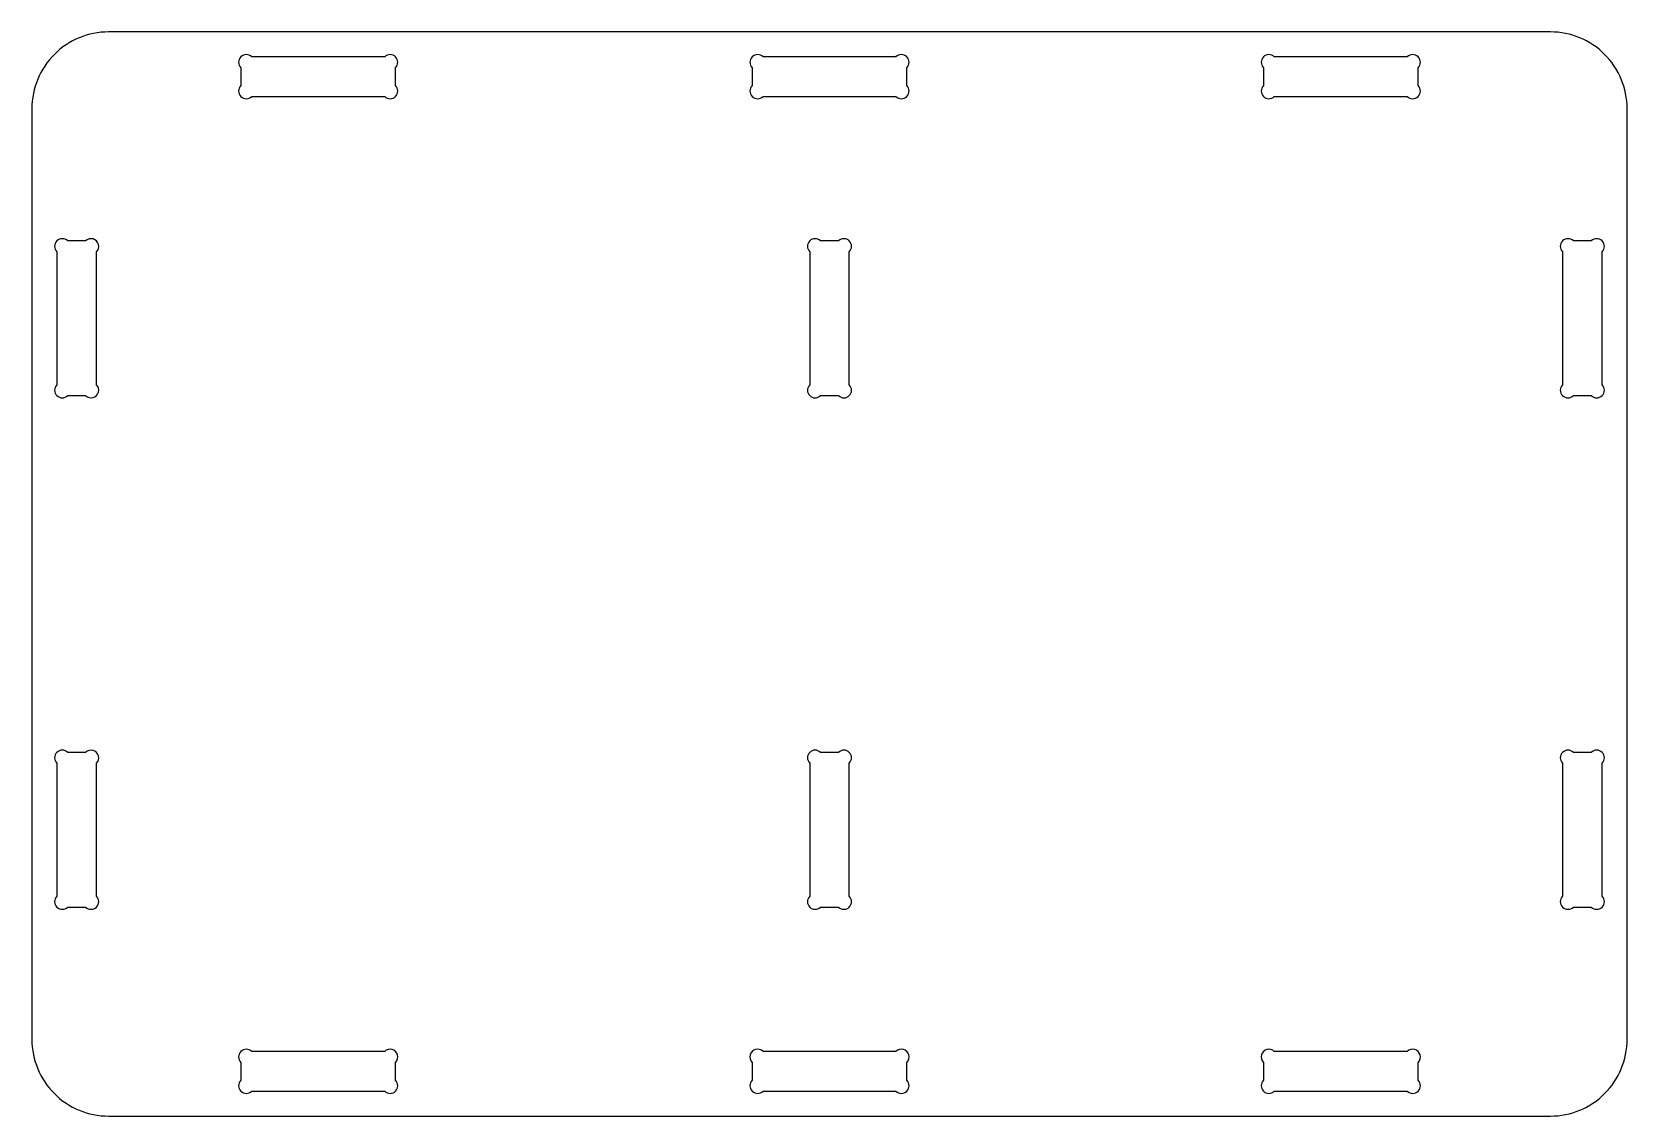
# Model space of a CAD drawing. Header units: millimetres. Extents: x 0 to 624, y 0 to 424.
import ezdxf

# ---------------------------------------------------------------- set-up
doc = ezdxf.new("R2010")
doc.units = ezdxf.units.MM
doc.layers.add('CUT_IN', color=1, linetype='Continuous')
doc.layers.add('CUT_OUT', color=7, linetype='Continuous')

msp = doc.modelspace()

# ---------------------------------------------------------------- linework, layer by layer
at = {"layer": 'CUT_IN'}
for points in [[(81.75, 402.99, 1), (85.99, 398.75), (138.01, 398.75, 1), (142.25, 402.99), (142.25, 410.01, 1), (138.01, 414.25), (85.99, 414.25, 1), (81.75, 410.01)], [(281.75, 402.99, 1), (285.99, 398.75), (338.01, 398.75, 1), (342.25, 402.99), (342.25, 410.01, 1), (338.01, 414.25), (285.99, 414.25, 1), (281.75, 410.01)], [(481.75, 402.99, 1), (485.99, 398.75), (538.01, 398.75, 1), (542.25, 402.99), (542.25, 410.01, 1), (538.01, 414.25), (485.99, 414.25, 1), (481.75, 410.01)], [(9.75, 285.99, 1), (13.99, 281.75), (21.01, 281.75, 1), (25.25, 285.99), (25.25, 338.01, 1), (21.01, 342.25), (13.99, 342.25, 1), (9.75, 338.01)], [(304.25, 285.99, 1), (308.49, 281.75), (315.51, 281.75, 1), (319.75, 285.99), (319.75, 338.01, 1), (315.51, 342.25), (308.49, 342.25, 1), (304.25, 338.01)], [(598.75, 285.99, 1), (602.99, 281.75), (610.01, 281.75, 1), (614.25, 285.99), (614.25, 338.01, 1), (610.01, 342.25), (602.99, 342.25, 1), (598.75, 338.01)], [(9.75, 85.99, 1), (13.99, 81.75), (21.01, 81.75, 1), (25.25, 85.99), (25.25, 138.01, 1), (21.01, 142.25), (13.99, 142.25, 1), (9.75, 138.01)], [(304.25, 85.99, 1), (308.49, 81.75), (315.51, 81.75, 1), (319.75, 85.99), (319.75, 138.01, 1), (315.51, 142.25), (308.49, 142.25, 1), (304.25, 138.01)], [(598.75, 85.99, 1), (602.99, 81.75), (610.01, 81.75, 1), (614.25, 85.99), (614.25, 138.01, 1), (610.01, 142.25), (602.99, 142.25, 1), (598.75, 138.01)], [(81.75, 13.99, 1), (85.99, 9.75), (138.01, 9.75, 1), (142.25, 13.99), (142.25, 21.01, 1), (138.01, 25.25), (85.99, 25.25, 1), (81.75, 21.01)], [(281.75, 13.99, 1), (285.99, 9.75), (338.01, 9.75, 1), (342.25, 13.99), (342.25, 21.01, 1), (338.01, 25.25), (285.99, 25.25, 1), (281.75, 21.01)], [(481.75, 13.99, 1), (485.99, 9.75), (538.01, 9.75, 1), (542.25, 13.99), (542.25, 21.01, 1), (538.01, 25.25), (485.99, 25.25, 1), (481.75, 21.01)]]:
    msp.add_lwpolyline(points, format="xyb", close=True, dxfattribs=at)
at = {"layer": 'CUT_OUT'}
msp.add_lwpolyline([(30, 0), (594, 0, 0.414214), (624, 30), (624, 394, 0.414214), (594, 424), (30, 424, 0.414214), (0, 394), (0, 30, 0.414214)], format="xyb", close=True, dxfattribs=at)

doc.saveas('drawing.dxf')
